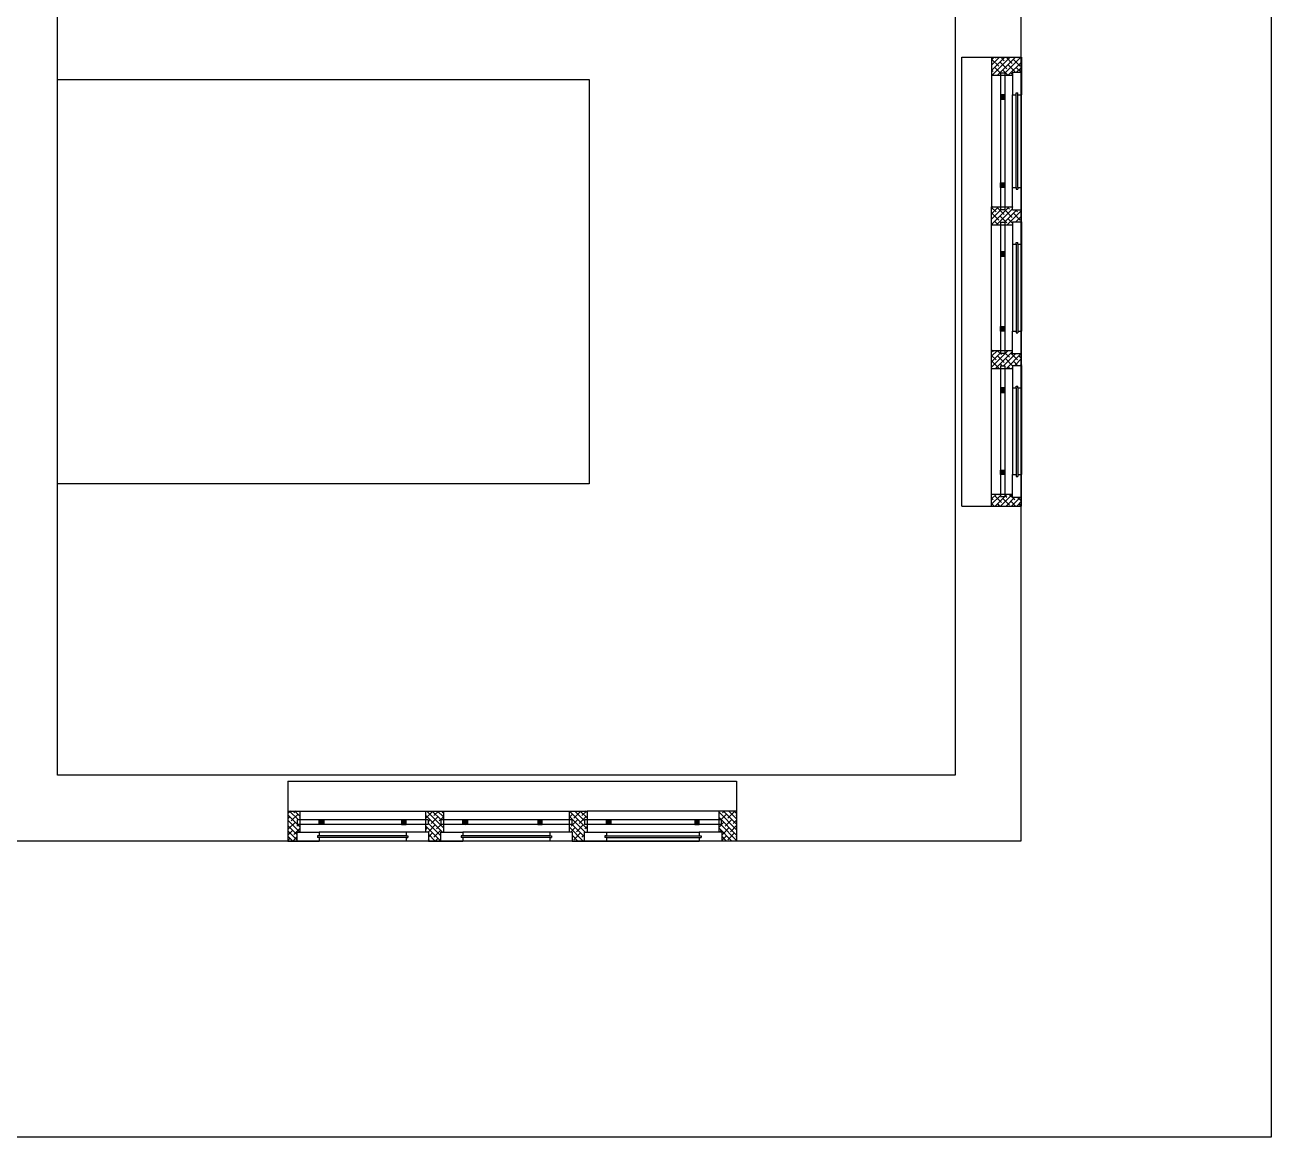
# Model space of a CAD drawing. Extents: x -4409 to 83729, y -39415 to 28842.
# Drawn here: x 2844 to 7009, y 6113 to 9831 of the extents above; entities that cross this region are included whole.
import ezdxf

# ---------------------------------------------------------------- set-up
doc = ezdxf.new("R2010")
doc.units = 0
for name, color, linetype in [('1_WALL', 7, 'CONTINUOUS'), ('4_JOINERY', 217, 'CONTINUOUS'), ('WWW_CADBLOCKSFREE_COM', 7, 'CONTINUOUS')]:
    doc.layers.add(name, color=color, linetype=linetype)

# ---------------------------------------------------------------- blocks, each defined once
blk = doc.blocks.new('ER5T')
at = {"layer": '4_JOINERY', "color": 150}
for p, q in [((169.14, -27.44), (19.14, -27.44)), ((19.14, -27.44), (19.14, -47.44)), ((169.14, -27.44), (169.14, -47.44)), ((19.14, -37.44), (25.14, -37.44)), ((19.14, -37.44), (69.14, -37.44)), ((19.14, -38.24), (19.94, -37.44)), ((19.14, -40.04), (21.74, -37.44)), ((19.14, -41.83), (23.53, -37.44)), ((19.14, -37.44), (19.14, -47.44)), ((23.29, -37.44), (23.86, -38.01)), ((25.08, -37.44), (25.14, -37.49)), ((25.14, -37.44), (25.14, -44.44)), ((75.14, -37.44), (69.14, -37.44)), ((69.14, -37.44), (69.14, -44.44)), ((69.14, -37.92), (69.62, -37.44)), ((69.14, -39.71), (71.41, -37.44)), ((69.14, -43.31), (75.01, -37.44)), ((69.37, -37.44), (70.84, -38.91)), ((69.99, -40.66), (73.21, -37.44)), ((74.76, -37.44), (75.14, -37.81)), ((75.14, -37.44), (75.14, -44.44)), ((117.14, -37.44), (75.14, -37.44)), ((123.14, -37.44), (117.14, -37.44)), ((117.14, -37.44), (117.14, -44.44)), ((117.14, -37.6), (117.29, -37.44)), ((117.14, -39.39), (119.09, -37.44)), ((117.14, -42.98), (122.68, -37.44)), ((117.94, -40.38), (120.89, -37.44)), ((118.85, -37.44), (120.32, -38.91)), ((123.14, -37.44), (123.14, -44.44)), ((169.14, -37.44), (123.14, -37.44)), ((169.14, -37.44), (165.14, -37.44)), ((165.14, -37.44), (165.14, -44.44)), ((165.14, -39.07), (166.77, -37.44)), ((165.62, -40.38), (168.56, -37.44)), ((166.52, -37.44), (167.1, -38.01)), ((168.32, -37.44), (169.14, -38.25)), ((19.14, -43.63), (25.14, -37.63)), ((19.14, -38.68), (19.37, -38.91)), ((19.14, -45.43), (25.14, -39.43)), ((19.14, -40.47), (20.27, -41.6)), ((19.82, -37.56), (22.06, -39.81)), ((20.72, -40.25), (22.96, -42.5)), ((22.51, -38.46), (24.44, -40.38)), ((23.41, -41.15), (25.14, -42.88)), ((24.28, -40.38), (69.99, -40.38)), ((24.28, -40.38), (24.28, -41.88)), ((31.64, -41.8), (33.05, -40.38)), ((31.64, -41.35), (32.61, -40.38)), ((31.64, -40.91), (32.16, -40.38)), ((31.64, -40.47), (31.72, -40.38)), ((31.64, -40.38), (33.14, -40.38)), ((31.64, -41.88), (31.64, -40.38)), ((31.99, -41.88), (33.14, -40.74)), ((32.43, -41.88), (33.14, -41.18)), ((32.87, -41.88), (33.14, -41.62)), ((33.14, -40.38), (33.14, -41.88)), ((62.64, -40.38), (61.14, -40.38)), ((61.14, -40.38), (61.14, -41.88)), ((62.28, -41.88), (61.14, -40.74)), ((61.84, -41.88), (61.14, -41.18)), ((61.4, -41.88), (61.14, -41.62)), ((62.64, -41.8), (61.22, -40.38)), ((62.64, -41.35), (61.67, -40.38)), ((62.64, -40.91), (62.11, -40.38)), ((62.64, -40.47), (62.55, -40.38)), ((62.64, -41.88), (62.64, -40.38)), ((69.5, -39.36), (71.74, -41.6)), ((69.8, -44.44), (75.14, -39.1)), ((69.99, -40.38), (69.99, -41.88)), ((71.29, -37.56), (73.54, -39.81)), ((72.19, -40.25), (74.43, -42.5)), ((73.99, -38.46), (75.14, -39.61)), ((74.28, -40.38), (117.99, -40.38)), ((74.28, -40.38), (74.28, -41.88)), ((84.14, -41.8), (85.55, -40.38)), ((84.14, -41.35), (85.11, -40.38)), ((84.14, -40.91), (84.66, -40.38)), ((84.14, -40.47), (84.22, -40.38)), ((84.14, -40.38), (85.64, -40.38)), ((84.14, -41.88), (84.14, -40.38)), ((84.49, -41.88), (85.64, -40.74)), ((84.93, -41.88), (85.64, -41.18)), ((85.37, -41.88), (85.64, -41.62)), ((85.64, -40.38), (85.64, -41.88)), ((110.64, -40.38), (109.14, -40.38)), ((109.14, -40.38), (109.14, -41.88)), ((110.28, -41.88), (109.14, -40.74)), ((109.84, -41.88), (109.14, -41.18)), ((109.4, -41.88), (109.14, -41.62)), ((110.64, -41.8), (109.22, -40.38)), ((110.64, -41.35), (109.67, -40.38)), ((110.64, -40.91), (110.11, -40.38)), ((110.64, -40.47), (110.55, -40.38)), ((110.64, -41.88), (110.64, -40.38)), ((117.14, -37.52), (117.62, -38.01)), ((117.14, -39.32), (118.52, -40.7)), ((117.48, -44.44), (123.14, -38.78)), ((117.99, -40.38), (117.99, -41.88)), ((118.14, -45.58), (122.28, -41.43)), ((118.97, -39.36), (121.21, -41.6)), ((120.76, -37.56), (123.01, -39.81)), ((121.66, -40.25), (122.28, -40.87)), ((122.28, -40.38), (165.99, -40.38)), ((122.28, -40.38), (122.28, -41.88)), ((129.64, -41.8), (131.05, -40.38)), ((129.64, -41.35), (130.61, -40.38)), ((129.64, -40.91), (130.16, -40.38)), ((129.64, -40.47), (129.72, -40.38)), ((129.64, -40.38), (131.14, -40.38)), ((129.64, -41.88), (129.64, -40.38)), ((129.99, -41.88), (131.14, -40.74)), ((130.43, -41.88), (131.14, -41.18)), ((130.87, -41.88), (131.14, -41.62)), ((131.14, -40.38), (131.14, -41.88)), ((158.64, -40.38), (157.14, -40.38)), ((157.14, -40.38), (157.14, -41.88)), ((158.28, -41.88), (157.14, -40.74)), ((157.84, -41.88), (157.14, -41.18)), ((157.4, -41.88), (157.14, -41.62)), ((158.64, -41.8), (157.22, -40.38)), ((158.64, -41.35), (157.67, -40.38)), ((158.64, -40.91), (158.11, -40.38)), ((158.64, -40.47), (158.55, -40.38)), ((158.64, -41.88), (158.64, -40.38)), ((165.14, -39.64), (165.3, -39.81)), ((165.16, -44.44), (169.14, -40.46)), ((165.75, -38.46), (167.99, -40.7)), ((165.99, -41.81), (169.14, -38.66)), ((165.99, -40.38), (165.99, -41.88)), ((166.65, -41.15), (168.89, -43.4)), ((168.44, -39.36), (169.14, -40.05)), ((19.14, -47.22), (24.47, -41.88)), ((19.14, -42.27), (21.16, -44.3)), ((19.82, -44.74), (22.06, -46.99)), ((20.72, -47.44), (25.14, -43.02)), ((21.61, -42.95), (23.86, -45.19)), ((22.51, -45.64), (24.14, -47.27)), ((22.51, -47.44), (24.14, -45.81)), ((24.14, -44.44), (24.14, -47.44)), ((24.14, -44.44), (25.14, -44.44)), ((24.28, -41.88), (69.99, -41.88)), ((24.31, -43.85), (24.9, -44.44)), ((25.14, -44.44), (31.64, -44.44)), ((31.04, -45.64), (31.04, -46.24)), ((31.64, -45.64), (31.04, -45.64)), ((33.14, -41.88), (31.64, -41.88)), ((62.64, -44.44), (31.64, -44.44)), ((31.64, -44.44), (31.64, -45.64)), ((62.64, -45.64), (31.64, -45.64)), ((61.14, -41.88), (62.64, -41.88)), ((62.64, -44.44), (62.64, -45.64)), ((69.14, -44.44), (62.64, -44.44)), ((62.64, -45.64), (63.24, -45.64)), ((63.24, -45.64), (63.24, -46.24)), ((69.14, -42.59), (69.94, -43.4)), ((69.14, -44.39), (69.19, -44.44)), ((70.14, -44.44), (69.14, -44.44)), ((70.14, -45.9), (74.28, -41.75)), ((70.14, -44.44), (70.14, -47.44)), ((70.14, -45.39), (70.84, -46.09)), ((70.39, -42.05), (72.64, -44.3)), ((70.39, -47.44), (75.14, -42.69)), ((71.29, -44.74), (73.54, -46.99)), ((72.19, -47.44), (74.14, -45.49)), ((73.09, -42.95), (74.58, -44.44)), ((73.99, -45.64), (74.14, -45.79)), ((74.14, -44.44), (74.14, -47.44)), ((74.14, -44.44), (75.14, -44.44)), ((74.28, -41.88), (117.99, -41.88)), ((75.14, -44.44), (81.64, -44.44)), ((81.04, -45.64), (81.04, -46.24)), ((81.64, -45.64), (81.04, -45.64)), ((81.64, -44.44), (81.64, -45.64)), ((81.64, -44.44), (110.64, -44.44)), ((81.64, -45.64), (110.64, -45.64)), ((85.64, -41.88), (84.14, -41.88)), ((109.14, -41.88), (110.64, -41.88)), ((117.14, -44.44), (110.64, -44.44)), ((110.64, -44.44), (110.64, -45.64)), ((110.64, -45.64), (111.24, -45.64)), ((111.24, -45.64), (111.24, -46.24)), ((118.14, -44.44), (117.14, -44.44)), ((117.91, -41.88), (119.42, -43.4)), ((118.07, -43.85), (120.32, -46.09)), ((118.14, -47.37), (123.14, -42.37)), ((118.14, -44.44), (118.14, -47.44)), ((119.87, -42.05), (122.11, -44.3)), ((119.87, -47.44), (122.14, -45.17)), ((120.76, -44.74), (122.14, -46.12)), ((122.14, -44.44), (122.14, -47.44)), ((122.14, -44.44), (123.14, -44.44)), ((122.28, -41.88), (165.99, -41.88)), ((122.56, -42.95), (123.14, -43.52)), ((122.87, -44.44), (123.14, -44.17)), ((123.14, -44.44), (129.64, -44.44)), ((129.04, -45.64), (129.04, -46.24)), ((129.64, -45.64), (129.04, -45.64)), ((131.14, -41.88), (129.64, -41.88)), ((129.64, -44.44), (129.64, -45.64)), ((129.64, -44.44), (158.64, -44.44)), ((129.64, -45.64), (158.64, -45.64)), ((157.14, -41.88), (158.64, -41.88)), ((158.64, -44.44), (158.64, -45.64)), ((165.14, -44.44), (158.64, -44.44)), ((158.64, -45.64), (159.24, -45.64)), ((159.24, -45.64), (159.24, -46.24)), ((165.14, -42.66), (165.91, -41.88)), ((165.14, -43.23), (167.1, -45.19)), ((166.14, -44.44), (165.14, -44.44)), ((165.58, -41.88), (166.2, -42.5)), ((166.14, -45.25), (169.14, -42.25)), ((166.14, -47.05), (169.14, -44.05)), ((166.14, -44.44), (166.14, -47.44)), ((167.54, -43.85), (169.14, -45.44)), ((19.14, -45.86), (19.37, -46.09)), ((19.14, -47.44), (24.14, -47.44)), ((24.14, -47.44), (31.64, -47.44)), ((31.64, -46.24), (31.04, -46.24)), ((62.64, -46.24), (31.64, -46.24)), ((31.64, -46.24), (31.64, -47.44)), ((62.64, -47.44), (31.64, -47.44)), ((62.64, -46.24), (62.64, -47.44)), ((62.64, -46.24), (63.24, -46.24)), ((70.14, -47.44), (62.64, -47.44)), ((70.14, -47.18), (70.39, -47.44)), ((74.14, -47.44), (70.14, -47.44)), ((73.99, -47.44), (74.14, -47.29)), ((74.14, -47.44), (81.64, -47.44)), ((81.64, -46.24), (81.04, -46.24)), ((81.64, -46.24), (81.64, -47.44)), ((81.64, -46.24), (110.64, -46.24)), ((81.64, -47.44), (110.64, -47.44)), ((110.64, -46.24), (111.24, -46.24)), ((110.64, -46.24), (110.64, -47.44)), ((118.14, -47.44), (110.64, -47.44)), ((122.14, -47.44), (118.14, -47.44)), ((118.97, -46.54), (119.87, -47.44)), ((121.66, -47.44), (122.14, -46.96)), ((122.14, -47.44), (129.64, -47.44)), ((129.64, -46.24), (129.04, -46.24)), ((129.64, -46.24), (129.64, -47.44)), ((129.64, -46.24), (158.64, -46.24)), ((129.64, -47.44), (158.64, -47.44)), ((158.64, -46.24), (158.64, -47.44)), ((158.64, -46.24), (159.24, -46.24)), ((166.14, -47.44), (158.64, -47.44)), ((166.14, -46.03), (167.54, -47.44)), ((169.14, -47.44), (166.14, -47.44)), ((167.54, -47.44), (169.14, -45.85)), ((168.44, -46.54), (169.14, -47.23))]:
    blk.add_line(p, q, dxfattribs=at)

msp = doc.modelspace()

# ---------------------------------------------------------------- linework, layer by layer
at = {"layer": 'WWW_CADBLOCKSFREE_COM', "color": 7}
for p, q in [((2952.562, 7322.788), (2952.562, 10842.725)), ((5952.561, 10622.788), (5952.562, 7322.788)), ((6172.561, 10622.788), (6172.562, 7102.788)), ((5952.562, 7322.788), (2952.562, 7322.788)), ((6172.562, 7102.788), (2732.562, 7102.788))]:
    msp.add_line(p, q, dxfattribs=at)
at = {"layer": 'WWW_CADBLOCKSFREE_COM', "color": 8}
for points in [[(-4408.808, 22332.931), (7008.839, 22332.931), (7008.839, 6113.264), (-4408.808, 6113.264)], [(-4408.808, 22332.931), (7008.839, 22332.931), (7008.839, 6113.264), (-4408.808, 6113.264)], [(4729.959, 8296.475), (2952.562, 8296.475), (2952.562, 9648.975), (4729.959, 9648.975)]]:
    msp.add_lwpolyline(points, close=True, dxfattribs=at)
msp.add_lwpolyline([(2952.562, 10622.663), (4052.562, 10622.663), (4052.562, 10842.68), (4802.528, 10842.722), (4802.54, 10622.725), (5952.561, 10622.788), (5952.561, 7322.788), (2952.562, 7322.788), (2952.562, 10622.663)], dxfattribs=at)

# ---------------------------------------------------------------- block references
at = {"layer": '1_WALL', "xscale": -10, "yscale": 10, "zscale": 10, "rotation": 90}
msp.add_blockref('ER5T', (5700.348, 9914.153), dxfattribs=at)
at = {"layer": '1_WALL', "xscale": -10, "yscale": 10, "zscale": 10}
msp.add_blockref('ER5T', (5413.927, 7577.171), dxfattribs=at)

doc.saveas('drawing.dxf')
